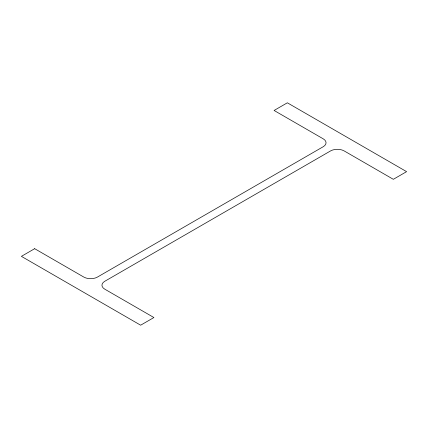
<?xml version="1.0" encoding="UTF-8"?>
<svg xmlns="http://www.w3.org/2000/svg" width="428" height="428" viewBox="0 0 428 428"><rect width="100%" height="100%" fill="white"/><g stroke="black" fill="none" stroke-linecap="round" stroke-linejoin="round"><path stroke-width="0.64" d="M34.668 248.689L21.4 256.351L140.646 325.194L153.909 317.539L104.758 289.157A9.635 5.564 0 0 1 104.758 281.292L330.555 150.929A9.635 5.564 0 0 1 344.182 150.929L393.332 179.311L406.6 171.649L287.354 102.806L274.091 110.461L323.242 138.843A9.635 5.564 0 0 1 323.242 146.708L97.445 277.071A9.635 5.564 0 0 1 83.818 277.071L34.668 248.689"/></g></svg>
